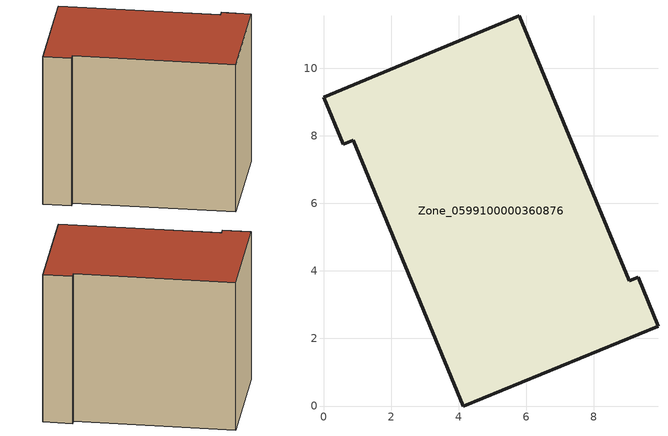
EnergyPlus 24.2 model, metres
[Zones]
Zone_0599100000360876
 floor ground (C_G): 0.87,7.87 0.58,7.75 0,9.14 5.79,11.55 9.05,3.71 9.31,3.81 9.9,2.37 4.14,0 z0
 wall outside (C_F): 5.79,11.55 0,9.14 0.58,7.75 0.87,7.87 4.14,0 9.9,2.37 9.31,3.81 9.05,3.71 5.79,11.55 z0:8.43
 roof outside (C_R): 4.14,0 9.9,2.37 9.31,3.81 9.05,3.71 5.79,11.55 0,9.14 0.58,7.75 0.87,7.87 z8.43
[BUILDING]
Pand.0599100000360876: North Axis=0; Terrain=City; Loads Convergence Tolerance Value=0.04; Temperature Convergence Tolerance Value=0.4; Solar Distribution=FullExterior; Maximum Number of Warmup Days=25; Minimum Number of Warmup Days=1
[Site:Location]
Rotterdam.The.Hague.AP_ZH_NLD Design_Conditions: Latitude=51.96; Longitude=4.45; Time Zone=1; Elevation=-4.5
[SITE:GROUNDTEMPERATURE:BUILDINGSURFACE]
18, 18, 18, 18, 18, 18, 18, 18, 18, 18, 18, 18
[MATERIAL] Thermal Absorptance=0.9; Solar Absorptance=0.7; Visible Absorptance=0.7
Name | Roughness | Thickness | Conductivity | Density | Specific Heat
G.TI.1992-2005 | MediumSmooth | 0.15 | 0.06 | 540 | 1210
F.TI.1992-2005 | Rough | 0.3 | 0.12 | 1920 | 840
R.TI.1992-2005 | MediumRough | 0.2 | 0.08 | 1500 | 1000
[CONSTRUCTION]
C_G: G.TI.1992-2005
C_F: F.TI.1992-2005
C_R: R.TI.1992-2005
[ZONE]
Zone_0599100000360876: Type=1; Multiplier=1; Ceiling Height=Autocalculate; Volume=Autocalculate; Floor Area=autocalculate; Part of Total Floor Area=Yes
[ZONEINFILTRATION:DESIGNFLOWRATE]
Infil_Zone_0599100000360876: Zone or ZoneList or Space or SpaceList=Zone_0599100000360876; Schedule=AlwaysOn; Design Flow Rate Calculation Method=Flow/Area; Flow Rate per Floor Area=0.0015; Constant Term Coefficient=1; Temperature Term Coefficient=0; Velocity Term Coefficient=0; Velocity Squared Term Coefficient=0
[HVACTEMPLATE:ZONE:IDEALLOADSAIRSYSTEM]
Zone_0599100000360876: Maximum Heating Supply Air Temperature=50; Minimum Cooling Supply Air Temperature=13; Maximum Heating Supply Air Humidity Ratio=0.0156; Minimum Cooling Supply Air Humidity Ratio=0.0077; Heating Limit=NoLimit; Cooling Limit=NoLimit; Dehumidification Control Type=ConstantSensibleHeatRatio; Cooling Sensible Heat Ratio=0.7; Dehumidification Setpoint=60; Humidification Control Type=None; Humidification Setpoint=30; Outdoor Air Method=None; Outdoor Air Flow Rate per Person=0.00944; Outdoor Air Flow Rate per Zone Floor Area=0; Outdoor Air Flow Rate per Zone=0; Demand Controlled Ventilation Type=None; Outdoor Air Economizer Type=NoEconomizer; Heat Recovery Type=None; Sensible Heat Recovery Effectiveness=0.7; Latent Heat Recovery Effectiveness=0.65
[ZONECONTROL:THERMOSTAT]
ThermostatControl_Zone_0599100000360876: Zone or ZoneList=Zone_0599100000360876; Control Type Schedule=DualSetpointControlType; Control 1=Thermostat_Zone_0599100000360876; Temperature Difference Between Cutout And Setpoint=0
[THERMOSTATSETPOINT:DUALSETPOINT]
Thermostat_Zone_0599100000360876: Heating Setpoint Temperature Schedule=HeatingSetpoint_Zone_0599100000360876; Cooling Setpoint Temperature Schedule=CoolingSetpoint_Zone_0599100000360876
[SCHEDULE:COMPACT]
HeatingSetpoint_Zone_0599100000360876: Through: 12/31, For: AllDays, Until: 24:00, 21
CoolingSetpoint_Zone_0599100000360876: Through: 12/31, For: AllDays, Until: 24:00, 24
DualSetpointControlType: Through: 12/31, For: AllDays, Until: 24:00, 4
AlwaysOn: Through: 12/31, For: AllDays, Until: 24:00, 1
